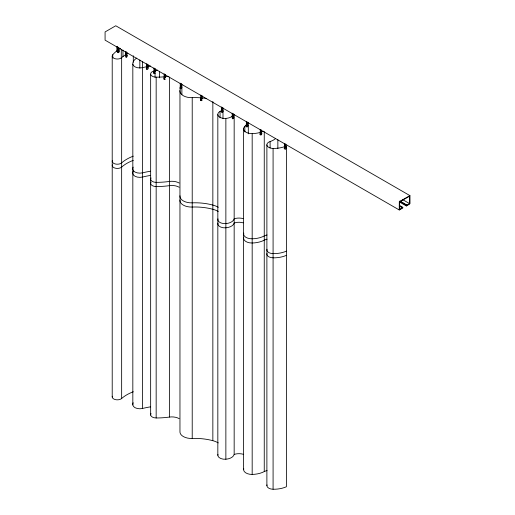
<?xml version="1.0" encoding="UTF-8"?>
<svg xmlns="http://www.w3.org/2000/svg" width="515" height="515" viewBox="0 0 515 515"><rect width="100%" height="100%" fill="white"/><g stroke="black" fill="none" stroke-linecap="round" stroke-linejoin="round"><path stroke-width="0.77" d="M117.678 46.279L117.678 50.914L118.135 51.178L118.926 50.715L118.926 47.625M125.647 51.654L125.647 55.517L126.104 55.781L126.902 55.317L126.902 52.227M148.281 68.231A1.107 0.637 -60 0 1 147.078 69.435A1.107 0.637 -60 0 1 147.078 67.954L147.927 67.459L147.927 64.369M153.966 67.999L153.966 71.862L154.416 72.126L155.215 71.669L155.215 68.579M164.137 73.877L164.137 77.739L164.588 77.997L165.386 77.54M180.231 83.166L180.231 87.029L180.681 87.293L181.48 86.829L181.48 83.739M200.799 95.043L200.799 98.906L201.256 99.17L202.054 98.706L202.054 95.616M221.489 106.985L221.489 110.847L221.939 111.111L222.738 110.654L222.738 107.564M232.194 113.165L232.194 117.027L232.645 117.291L233.443 116.828L233.443 113.744M246.35 121.34L246.35 125.203L246.801 125.467L247.599 125.003L247.599 122.686M260.242 133.224L260.693 133.488L261.491 133.024L261.491 129.935M284.608 143.563L284.608 147.425L285.065 147.683L285.864 147.226L285.864 144.136M399.595 205.961L402.376 207.564L402.794 207.326L402.794 208.028L399.305 209.998L105.079 40.144L105.079 31.936L115.759 25.769L409.966 195.649L410.004 203.56L409.399 204.217L406.367 205.968L399.408 201.951M400.103 201.655L406.367 205.266L409.592 203.625L409.592 196.17L399.569 201.957L399.569 209.405L402.376 207.564M409.921 195.603L399.305 201.674L399.241 209.978M402.633 199.608L409.592 203.625M399.827 201.011L406.786 205.022M400.522 201.629L406.786 205.24M399.318 205.318L402.794 207.326M399.595 206.18L402.376 207.783M126.445 51.97L126.445 55.053L126.902 55.317M181.48 86.829L181.029 86.572L181.029 84.254M232.986 116.57L233.443 116.828M148.281 67.761A1.107 0.637 -60 0 0 147.078 67.954L146.678 67.658L146.678 63.796M406.367 205.266L406.367 205.968M285.065 143.827L285.065 147.683M277.855 139.642L277.855 148.494M275.364 138.715A15.592 9 0 0 1 270.105 141.554A6.38 3.682 0 0 0 267.073 145.648A6.38 3.682 0 0 0 273.085 148.442L273.085 489.25A20.87 12.051 0 0 0 286.385 486.759L286.385 145.951A20.87 12.051 0 0 1 285.426 146.35M270.105 141.554L270.105 147.992M266.886 144.863L266.886 485.671M264.253 131.576L264.253 471.586A18.843 10.879 0 0 1 252.176 474.424A8.304 4.796 0 0 1 243.756 468.695M260.693 129.626L260.693 133.488M260.242 129.362L260.242 132.452M246.621 124.302A23.555 13.596 0 0 1 244.85 126.284A8.304 4.796 0 0 0 244.702 131.222A8.304 4.796 0 0 0 252.176 133.617L252.176 474.424M248.301 122.57L248.301 133.836M246.801 121.604L246.801 125.467M244.85 126.284L244.85 131.917M243.595 128.744L243.595 469.551M234.164 114.433L234.164 454.436A9.798 5.659 0 0 1 225.866 459.232A7.036 4.062 0 0 1 217.948 454.462M232.645 113.429L232.645 117.291M232.709 115.881A9.798 5.659 0 0 1 225.866 118.418L225.866 459.232M222.995 108.208L222.995 118.669M221.939 107.249L221.939 111.111M221.836 110.107A9.322 5.382 0 0 1 220.053 111.44L220.053 117.871M217.832 114.51L217.832 455.318M212.85 101.494L212.85 440.692A19.267 11.124 0 0 1 218.289 442.9M201.256 95.307L201.256 99.17M181.641 84.029A73.291 42.314 0 0 0 179.96 90.576A11.497 6.637 0 0 0 192.217 97.657L192.217 438.465A41.805 24.134 0 0 1 212.85 440.692M181.885 84.248L181.885 94.702M180.681 83.43L180.681 87.293M179.96 90.576L179.96 431.39A11.497 6.637 0 0 0 192.217 438.465M169.435 77.057L169.435 417.066A10.3 5.948 0 0 1 179.162 418.637M165.386 74.45L165.386 76.767M164.588 74.141L164.588 77.997M159.521 71.443L159.521 77.881M157.538 70.124A5.781 3.341 0 0 1 155.041 70.812A5.562 3.212 0 0 0 150.65 74.276A5.562 3.212 0 0 0 156.161 77.166L156.161 417.974A55.118 31.821 0 0 0 169.435 417.066M155.041 70.812L155.041 77.25M154.758 69.087L154.758 70.632M154.416 68.263L154.416 72.126M150.65 74.276L150.65 415.09M147.129 64.06L147.129 67.922M136.803 58.092A13.924 8.04 0 0 0 132.825 64.137A7.004 4.043 0 0 0 142.565 67.645L142.565 408.459A64.298 37.125 0 0 1 150.58 406.831M142.546 61.703L142.546 67.336M139.842 59.959L139.842 68.006M133.308 55.781L133.308 62.212M132.825 64.137L132.825 404.945A7.004 4.043 0 0 0 142.565 408.459M126.104 51.918L126.104 55.781M122.963 50.116L122.963 56.553M125.905 54.539A39.925 23.053 0 0 0 121.649 57.68L121.649 398.494A5.131 2.961 0 0 1 115.36 399.608A5.131 2.961 0 0 1 112.328 396.241M121.289 49.376L121.289 58.227M118.135 47.316L118.135 51.178M116.86 46.691L116.86 51.519M118.057 49.923A50.367 29.078 0 0 0 112.766 54.725L112.766 57.944M112.212 56.174L112.212 396.981M181.016 86.533A1.107 0.637 -60 0 1 181.383 87.344M181.183 87.865A1.107 0.637 -60 0 1 180.829 88.297M180.424 88.535A1.107 0.637 -60 0 1 179.844 87.994A1.107 0.637 -60 0 1 180.424 86.79M221.128 111.568A1.107 0.637 -60 0 1 221.212 111.304M221.334 111.047A1.107 0.637 -60 0 1 221.682 110.609M202.208 100A1.107 0.637 -60 0 1 201.101 100.644A1.107 0.637 -60 0 1 201.101 99.363A1.107 0.637 -60 0 1 202.208 98.726M201.198 100.322A1.107 0.637 -60 0 1 200.419 99.871A1.107 0.637 -60 0 1 201.198 98.52M232.98 116.538A1.107 0.637 -60 0 1 233.372 117.092M233.269 117.607A1.107 0.637 -60 0 1 232.98 118.102M232.04 117.227A1.107 0.637 -60 0 1 232.387 116.789M126.6 56.354A1.107 0.637 -60 0 1 126.439 56.586M125.37 55.974A1.107 0.637 -60 0 1 125.847 55.279M126.439 55.021A1.107 0.637 -60 0 1 126.6 55.073M146.872 69.158A1.107 0.637 -60 0 1 146.292 68.624A1.107 0.637 -60 0 1 146.872 67.413M155.208 73.201A1.107 0.637 -60 0 1 154.037 73.091A1.107 0.637 -60 0 1 155.208 71.637M154.159 73.368A1.107 0.637 -60 0 1 153.579 72.834A1.107 0.637 -60 0 1 154.159 71.624M165.379 79.072A1.107 0.637 -60 0 1 164.208 78.969A1.107 0.637 -60 0 1 165.379 77.508M164.143 79.259A1.107 0.637 -60 0 1 163.757 78.583A1.107 0.637 -60 0 1 164.33 77.495M118.753 50.586A1.107 0.637 -60 0 1 118.753 51.487M117.401 52.273A1.107 0.637 -60 0 1 117.401 51.371M247.425 124.875A1.107 0.637 -60 0 1 247.425 125.776M246.949 126.471A1.107 0.637 -60 0 1 246.749 126.619M245.99 126.387A1.107 0.637 -60 0 1 246.357 125.164M246.749 124.817A1.107 0.637 -60 0 1 246.949 124.727M260.249 134.743A1.107 0.637 -60 0 1 260.249 133.179M284.332 148.784A1.107 0.637 -60 0 1 284.454 147.618M284.615 147.38A1.107 0.637 -60 0 1 284.808 147.181M133.308 160.345A39.925 23.053 0 0 0 121.649 167.079A5.131 2.961 0 0 1 115.36 168.193A5.131 2.961 0 0 1 112.328 164.826M126.87 53.966A39.925 23.053 0 0 1 127.862 53.412M243.196 222.841A9.386 5.414 0 0 0 234.164 223.021A9.798 5.659 0 0 1 225.866 227.817A7.036 4.062 0 0 1 217.948 223.053M179.96 199.975A11.497 6.637 0 0 0 192.217 207.049A41.805 24.134 0 0 1 212.85 209.277A19.267 11.124 0 0 1 218.289 211.485M151.03 182.136A5.562 3.212 0 0 0 156.161 186.559A55.118 31.821 0 0 0 169.435 185.651A10.3 5.948 0 0 1 179.162 187.222M168.347 76.4A55.118 31.821 0 0 1 156.161 77.166M233.965 114.221A9.798 5.659 0 0 1 233.231 115.354M243.756 237.28A8.304 4.796 0 0 0 252.176 243.009A18.843 10.879 0 0 0 264.253 240.17A8.156 4.712 0 0 1 267.073 239.198M222.963 107.97A9.322 5.382 0 0 1 222.828 108.523M225.866 118.418A7.036 4.062 0 0 1 218.521 116.158A7.036 4.062 0 0 1 220.053 111.44M121.649 57.68A5.131 2.961 0 0 1 114.781 58.633A5.131 2.961 0 0 1 112.766 54.725M192.217 97.657A41.805 24.134 0 0 1 201.037 97.844M201.623 97.895A41.805 24.134 0 0 1 206.225 98.468M266.995 253.464A6.38 3.682 0 0 0 273.085 257.835A20.87 12.051 0 0 0 286.385 255.343M133.16 171.328A13.924 8.04 0 0 0 132.825 173.529A7.004 4.043 0 0 0 142.565 177.044A64.298 37.125 0 0 1 150.58 175.415M118.83 49.369A50.367 29.078 0 0 1 120.446 48.288M142.565 67.645A64.298 37.125 0 0 1 146.524 66.757M147.528 66.557A64.298 37.125 0 0 1 150.58 66.023M247.805 122.184A23.555 13.596 0 0 1 247.477 122.905M263.416 131.19A18.843 10.879 0 0 1 261.614 131.937M260.654 132.265A18.843 10.879 0 0 1 252.176 133.617M284.422 146.724A20.87 12.051 0 0 1 273.085 148.442M179.96 195.764A11.497 6.637 0 0 0 192.217 202.846A41.805 24.134 0 0 1 212.85 205.073A19.267 11.124 0 0 1 218.289 207.275M234.164 454.436A9.386 5.414 0 0 1 243.196 454.256M156.161 417.974A5.562 3.212 0 0 1 151.03 413.551M151.03 177.933A5.562 3.212 0 0 0 156.161 182.355A55.118 31.821 0 0 0 169.435 181.441A10.3 5.948 0 0 1 179.162 183.012M243.196 218.637A9.386 5.414 0 0 0 234.164 218.817A9.798 5.659 0 0 1 225.866 223.607A7.036 4.062 0 0 1 217.948 218.843M121.649 398.494A39.925 23.053 0 0 1 133.308 391.76M133.308 156.142A39.925 23.053 0 0 0 121.649 162.869A5.131 2.961 0 0 1 115.36 163.989A5.131 2.961 0 0 1 112.328 160.616M273.085 489.25A6.38 3.682 0 0 1 266.995 484.879M132.825 404.945A13.924 8.04 0 0 1 133.16 402.743M150.58 171.212A64.298 37.125 0 0 0 142.565 172.834A7.004 4.043 0 0 1 132.825 169.326A13.924 8.04 0 0 1 133.16 167.118M264.253 471.586A8.156 4.712 0 0 1 267.073 470.613M243.756 233.07A8.304 4.796 0 0 0 252.176 238.805A18.843 10.879 0 0 0 264.253 235.96A8.156 4.712 0 0 1 267.073 234.995M286.385 251.14A20.87 12.051 0 0 1 273.085 253.631A6.38 3.682 0 0 1 266.995 249.26M181.286 88.561A1.107 0.637 -60 0 0 181.634 86.848A1.107 0.637 -60 0 0 180.327 88.007A1.107 0.637 -60 0 0 181.286 88.561M222.544 112.379A1.107 0.637 -60 0 0 222.892 110.667A1.107 0.637 -60 0 0 221.585 111.826A1.107 0.637 -60 0 0 222.544 112.379M233.25 118.559A1.107 0.637 -60 0 0 233.598 116.847A1.107 0.637 -60 0 0 232.291 118.006A1.107 0.637 -60 0 0 233.25 118.559M126.703 57.049A1.107 0.637 -60 0 0 127.057 55.337A1.107 0.637 -60 0 0 125.744 56.496A1.107 0.637 -60 0 0 126.703 57.049M118.733 52.446A1.107 0.637 -60 0 0 119.081 50.734A1.107 0.637 -60 0 0 117.774 51.893A1.107 0.637 -60 0 0 118.733 52.446M247.406 126.735A1.107 0.637 -60 0 0 247.754 125.023A1.107 0.637 -60 0 0 246.447 126.181A1.107 0.637 -60 0 0 247.406 126.735M261.298 134.756A1.107 0.637 -60 0 0 261.646 133.044A1.107 0.637 -60 0 0 260.339 134.203A1.107 0.637 -60 0 0 261.298 134.756M285.664 148.957A1.107 0.637 -60 0 0 286.018 147.245A1.107 0.637 -60 0 0 284.705 148.404A1.107 0.637 -60 0 0 285.664 148.957"/></g></svg>
